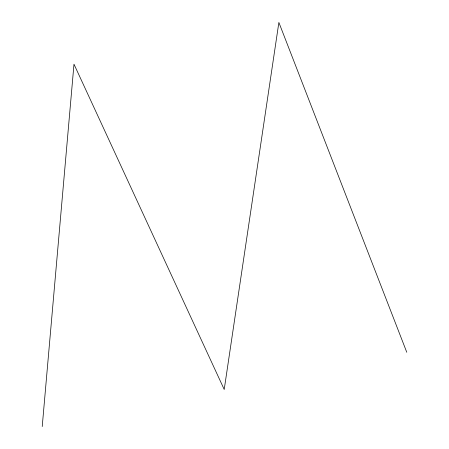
<?xml version="1.0" encoding="UTF-8"?>
<svg xmlns="http://www.w3.org/2000/svg" width="449" height="449" viewBox="0 0 449 449"><rect width="100%" height="100%" fill="white"/><g stroke="black" fill="none" stroke-linecap="round" stroke-linejoin="round"><path stroke-width="0.67" d="M42.223 426.55L73.984 64.19L224.214 389.474L278.874 22.45L406.777 352.28"/></g></svg>
